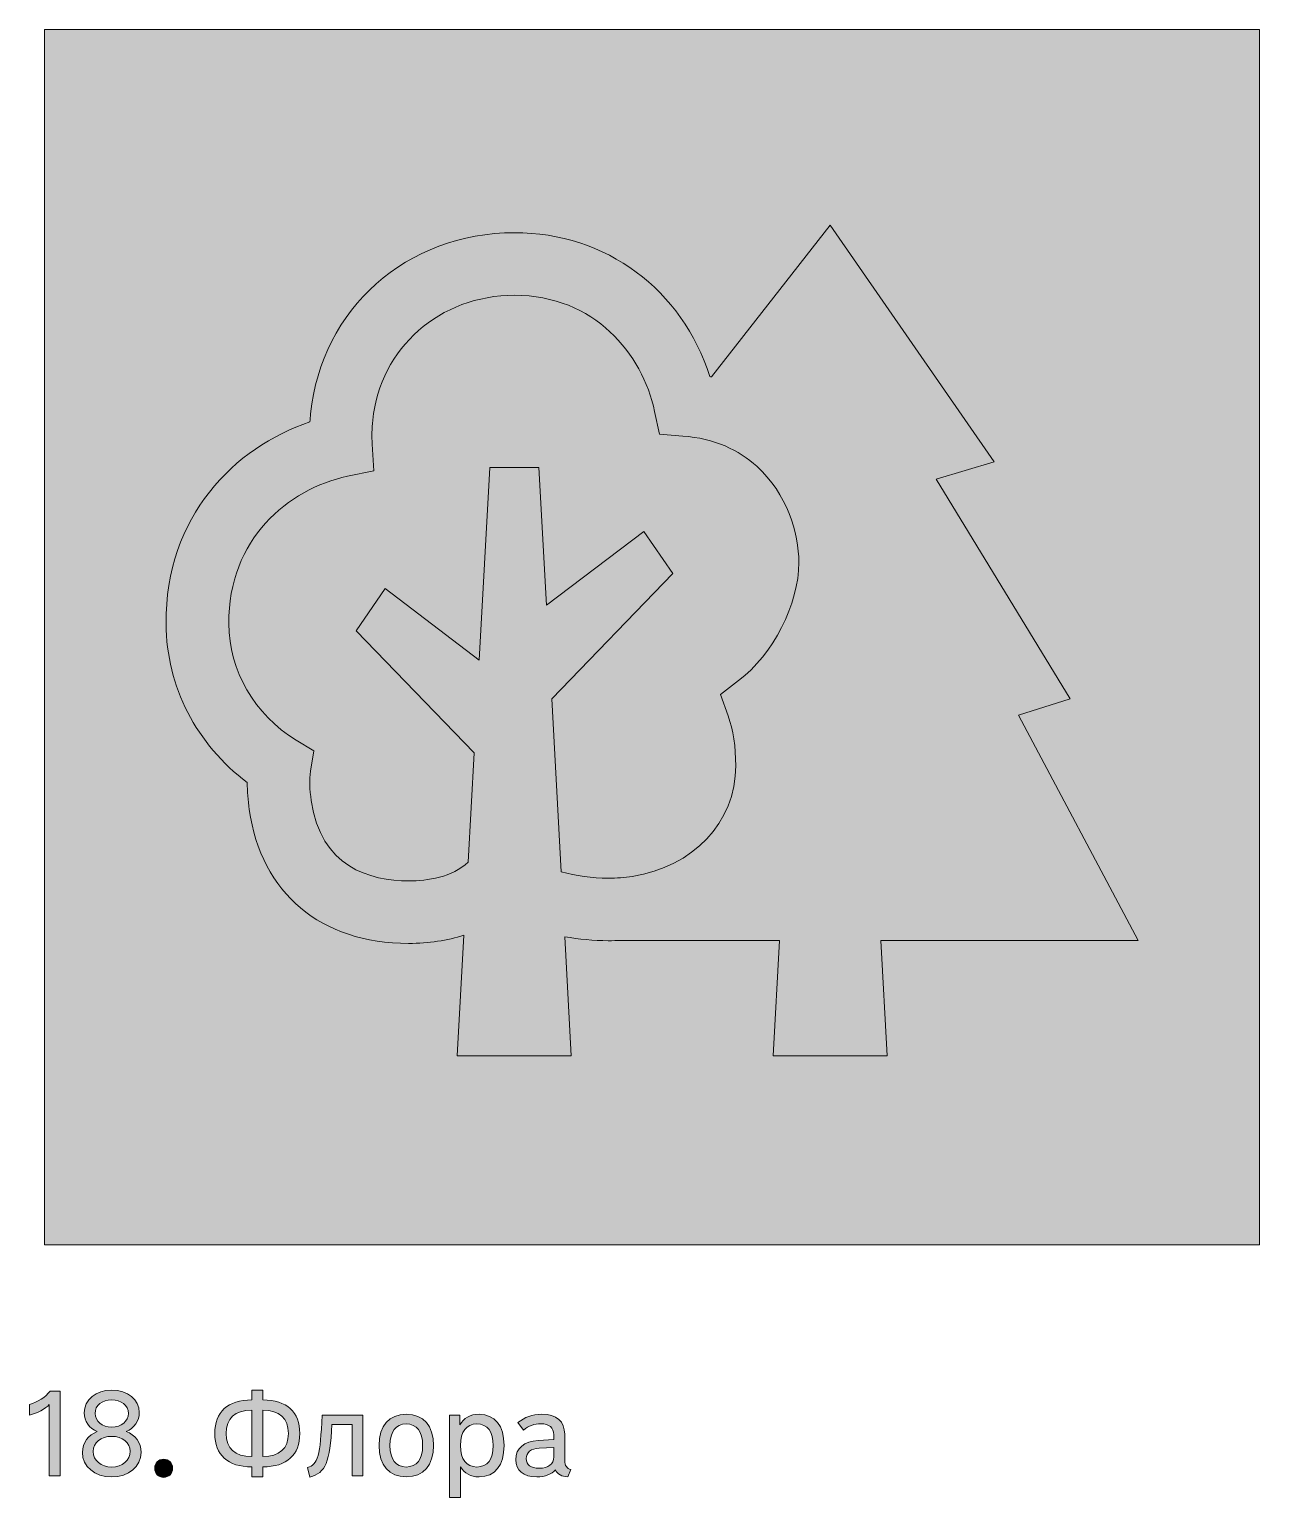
# Model space of a CAD drawing. Header units: millimetres. Extents: x -1334 to 1514, y -1037 to 10.
# Drawn here: x 812.5 to 913.7, y -110.8 to 10 of the extents above; entities that cross this region are included whole.
import ezdxf

# ---------------------------------------------------------------- set-up
doc = ezdxf.new("R2010")
doc.units = ezdxf.units.MM
doc.header["$MEASUREMENT"] = 0
doc.layers.add('bg', color=7, linetype='Continuous', lineweight=0)
doc.layers.add('icons', color=7, linetype='Continuous', lineweight=0)

# ---------------------------------------------------------------- blocks, each defined once
blk = doc.blocks.new('Block_71')
at = {"layer": 'icons', "true_color": 0x231f20, "transparency": 33554687}
h = blk.add_hatch(color=250, dxfattribs=at)
h.dxf.hatch_style = 2
edge = h.paths.add_edge_path()
edge.add_spline(control_points=[(814.98, -109.01), (814.98, -109.01), (814.09, -109.01), (814.09, -109.01), (814.09, -109.01), (814.09, -103.13), (814.09, -103.13), (813.8, -103.49), (813.11, -103.85), (812.45, -104.01), (812.45, -104.01), (812.45, -103.14), (812.45, -103.14), (813.13, -102.95), (813.78, -102.53), (814.16, -102.03), (814.16, -102.03), (814.98, -102.03), (814.98, -102.03), (814.98, -102.03), (814.98, -109.01), (814.98, -109.01)], knot_values=[0, 0, 0, 0, 1, 1, 1, 2, 2, 2, 3, 3, 3, 4, 4, 4, 5, 5, 5, 6, 6, 6, 7, 7, 7, 7], degree=3, periodic=0)
h = blk.add_hatch(color=250, dxfattribs=at)
h.dxf.hatch_style = 2
edge = h.paths.add_edge_path()
edge.add_spline(control_points=[(819.23, -105.01), (820.03, -105.01), (820.6, -104.52), (820.6, -103.87), (820.6, -103.22), (820.01, -102.75), (819.23, -102.75), (818.44, -102.75), (817.86, -103.22), (817.86, -103.87), (817.86, -104.52), (818.45, -105.01), (819.23, -105.01)], knot_values=[0, 0, 0, 0, 1, 1, 1, 2, 2, 2, 3, 3, 3, 4, 4, 4, 4], degree=3, periodic=0)
edge = h.paths.add_edge_path()
edge.add_spline(control_points=[(819.24, -108.28), (820.1, -108.28), (820.75, -107.74), (820.75, -106.99), (820.75, -106.28), (820.11, -105.76), (819.23, -105.76), (818.35, -105.76), (817.71, -106.28), (817.71, -107), (817.71, -107.74), (818.36, -108.28), (819.24, -108.28)], knot_values=[0, 0, 0, 0, 1, 1, 1, 2, 2, 2, 3, 3, 3, 4, 4, 4, 4], degree=3, periodic=0)
edge = h.paths.add_edge_path()
edge.add_spline(control_points=[(819.23, -109.09), (817.83, -109.09), (816.82, -108.24), (816.82, -107.08), (816.82, -106.3), (817.3, -105.63), (818.04, -105.37), (817.38, -105.11), (816.97, -104.51), (816.97, -103.82), (816.97, -102.74), (817.92, -101.95), (819.23, -101.95), (820.53, -101.95), (821.5, -102.73), (821.5, -103.8), (821.5, -104.48), (821.07, -105.1), (820.42, -105.36), (821.16, -105.62), (821.65, -106.29), (821.65, -107.08), (821.65, -108.24), (820.62, -109.09), (819.23, -109.09)], knot_values=[0, 0, 0, 0, 1, 1, 1, 2, 2, 2, 3, 3, 3, 4, 4, 4, 5, 5, 5, 6, 6, 6, 7, 7, 7, 8, 8, 8, 8], degree=3, periodic=0)
h = blk.add_hatch(color=250, dxfattribs=at)
h.dxf.hatch_style = 2
edge = h.paths.add_edge_path()
edge.add_spline(control_points=[(831.67, -107.42), (833.04, -107.42), (833.77, -106.76), (833.77, -105.52), (833.77, -104.26), (833.04, -103.61), (831.67, -103.61), (831.67, -103.61), (831.67, -107.42), (831.67, -107.42)], knot_values=[0, 0, 0, 0, 1, 1, 1, 2, 2, 2, 3, 3, 3, 3], degree=3, periodic=0)
edge = h.paths.add_edge_path()
edge.add_spline(control_points=[(830.75, -107.42), (830.75, -107.42), (830.75, -103.61), (830.75, -103.61), (829.37, -103.61), (828.65, -104.26), (828.65, -105.52), (828.65, -106.76), (829.37, -107.42), (830.75, -107.42)], knot_values=[0, 0, 0, 0, 1, 1, 1, 2, 2, 2, 3, 3, 3, 3], degree=3, periodic=0)
edge = h.paths.add_edge_path()
edge.add_spline(control_points=[(830.75, -101.95), (830.75, -101.95), (831.67, -101.95), (831.67, -101.95), (831.67, -101.95), (831.67, -102.76), (831.67, -102.76), (833.63, -102.76), (834.71, -103.75), (834.71, -105.52), (834.71, -107.29), (833.63, -108.27), (831.67, -108.27), (831.67, -108.27), (831.67, -109.09), (831.67, -109.09), (831.67, -109.09), (830.75, -109.09), (830.75, -109.09), (830.75, -109.09), (830.75, -108.27), (830.75, -108.27), (828.79, -108.27), (827.71, -107.29), (827.71, -105.52), (827.71, -103.75), (828.79, -102.76), (830.75, -102.76), (830.75, -102.76), (830.75, -101.95), (830.75, -101.95)], knot_values=[0, 0, 0, 0, 1, 1, 1, 2, 2, 2, 3, 3, 3, 4, 4, 4, 5, 5, 5, 6, 6, 6, 7, 7, 7, 8, 8, 8, 9, 9, 9, 10, 10, 10, 10], degree=3, periodic=0)
h = blk.add_hatch(color=250, dxfattribs=at)
h.dxf.hatch_style = 2
edge = h.paths.add_edge_path()
edge.add_spline(control_points=[(835.34, -108.33), (836.2, -108.07), (836.4, -107.37), (836.54, -104.02), (836.54, -104.02), (839.9, -104.02), (839.9, -104.02), (839.9, -104.02), (839.9, -109.01), (839.9, -109.01), (839.9, -109.01), (839.01, -109.01), (839.01, -109.01), (839.01, -109.01), (839.01, -104.79), (839.01, -104.79), (839.01, -104.79), (837.34, -104.79), (837.34, -104.79), (837.21, -107.88), (836.84, -108.77), (835.54, -109.11), (835.54, -109.11), (835.34, -108.33), (835.34, -108.33)], knot_values=[0, 0, 0, 0, 1, 1, 1, 2, 2, 2, 3, 3, 3, 4, 4, 4, 5, 5, 5, 6, 6, 6, 7, 7, 7, 8, 8, 8, 8], degree=3, periodic=0)
h = blk.add_hatch(color=250, dxfattribs=at)
h.dxf.hatch_style = 2
edge = h.paths.add_edge_path()
edge.add_spline(control_points=[(843.47, -108.28), (844.34, -108.28), (844.82, -107.66), (844.82, -106.52), (844.82, -105.36), (844.34, -104.74), (843.47, -104.74), (842.61, -104.74), (842.13, -105.36), (842.13, -106.52), (842.13, -107.66), (842.61, -108.28), (843.47, -108.28)], knot_values=[0, 0, 0, 0, 1, 1, 1, 2, 2, 2, 3, 3, 3, 4, 4, 4, 4], degree=3, periodic=0)
edge = h.paths.add_edge_path()
edge.add_spline(control_points=[(843.47, -109.09), (842.05, -109.09), (841.23, -108.15), (841.23, -106.52), (841.23, -104.88), (842.05, -103.94), (843.47, -103.94), (844.9, -103.94), (845.71, -104.88), (845.71, -106.52), (845.71, -108.15), (844.9, -109.09), (843.47, -109.09)], knot_values=[0, 0, 0, 0, 1, 1, 1, 2, 2, 2, 3, 3, 3, 4, 4, 4, 4], degree=3, periodic=0)
h = blk.add_hatch(color=250, dxfattribs=at)
h.dxf.hatch_style = 2
edge = h.paths.add_edge_path()
edge.add_spline(control_points=[(849.28, -104.74), (848.42, -104.74), (847.94, -105.36), (847.94, -106.52), (847.94, -107.66), (848.42, -108.28), (849.28, -108.28), (850.15, -108.28), (850.63, -107.66), (850.63, -106.52), (850.63, -105.37), (850.15, -104.74), (849.28, -104.74)], knot_values=[0, 0, 0, 0, 1, 1, 1, 2, 2, 2, 3, 3, 3, 4, 4, 4, 4], degree=3, periodic=0)
edge = h.paths.add_edge_path()
edge.add_spline(control_points=[(849.46, -103.94), (850.77, -103.94), (851.52, -104.88), (851.52, -106.52), (851.52, -108.15), (850.78, -109.09), (849.46, -109.09), (848.76, -109.09), (848.25, -108.8), (847.94, -108.26), (847.94, -108.26), (847.94, -110.8), (847.94, -110.8), (847.94, -110.8), (847.04, -110.8), (847.04, -110.8), (847.04, -110.8), (847.04, -104.02), (847.04, -104.02), (847.04, -104.02), (847.89, -104.02), (847.89, -104.02), (847.89, -104.02), (847.89, -104.82), (847.89, -104.82), (848.2, -104.25), (848.73, -103.94), (849.46, -103.94)], knot_values=[0, 0, 0, 0, 1, 1, 1, 2, 2, 2, 3, 3, 3, 4, 4, 4, 5, 5, 5, 6, 6, 6, 7, 7, 7, 8, 8, 8, 9, 9, 9, 9], degree=3, periodic=0)
h = blk.add_hatch(color=250, dxfattribs=at)
h.dxf.hatch_style = 2
edge = h.paths.add_edge_path()
edge.add_spline(control_points=[(854.41, -106.73), (853.73, -106.76), (853.34, -107.08), (853.34, -107.59), (853.34, -108.1), (853.71, -108.38), (854.41, -108.38), (855.17, -108.38), (855.61, -108.05), (855.61, -107.44), (855.61, -107.44), (855.61, -106.67), (855.61, -106.67), (855.61, -106.67), (854.41, -106.73), (854.41, -106.73)], knot_values=[0, 0, 0, 0, 1, 1, 1, 2, 2, 2, 3, 3, 3, 4, 4, 4, 5, 5, 5, 5], degree=3, periodic=0)
edge = h.paths.add_edge_path()
edge.add_spline(control_points=[(852.66, -104.63), (853.2, -104.18), (853.85, -103.94), (854.62, -103.94), (855.85, -103.94), (856.51, -104.52), (856.51, -105.59), (856.51, -105.59), (856.51, -107.75), (856.51, -107.75), (856.51, -108.16), (856.7, -108.42), (857.02, -108.48), (857.02, -108.48), (856.76, -109.08), (856.76, -109.08), (856.27, -109.08), (855.92, -108.88), (855.74, -108.52), (855.47, -108.87), (854.89, -109.09), (854.21, -109.09), (853.1, -109.09), (852.48, -108.56), (852.48, -107.68), (852.48, -106.74), (853.17, -106.16), (854.33, -106.1), (854.33, -106.1), (855.61, -106.03), (855.61, -106.03), (855.61, -106.03), (855.61, -105.62), (855.61, -105.62), (855.61, -105.05), (855.23, -104.72), (854.54, -104.72), (854.02, -104.72), (853.52, -104.9), (853.13, -105.24), (853.13, -105.24), (852.66, -104.63), (852.66, -104.63)], knot_values=[0, 0, 0, 0, 1, 1, 1, 2, 2, 2, 3, 3, 3, 4, 4, 4, 5, 5, 5, 6, 6, 6, 7, 7, 7, 8, 8, 8, 9, 9, 9, 10, 10, 10, 11, 11, 11, 12, 12, 12, 13, 13, 13, 14, 14, 14, 14], degree=3, periodic=0)
h = blk.add_hatch(color=250, dxfattribs=at)
h.dxf.hatch_style = 2
edge = h.paths.add_edge_path()
edge.add_spline(control_points=[(823.5, -107.64), (823.93, -107.64), (824.24, -107.95), (824.24, -108.38), (824.24, -108.81), (823.93, -109.13), (823.5, -109.13), (823.06, -109.13), (822.77, -108.81), (822.77, -108.38), (822.77, -107.95), (823.06, -107.64), (823.5, -107.64)], knot_values=[0, 0, 0, 0, 1, 1, 1, 2, 2, 2, 3, 3, 3, 4, 4, 4, 4], degree=3, periodic=0)
at = {"layer": 'icons'}
for points, knots in [([(814.98, -109.01), (814.98, -109.01), (814.09, -109.01), (814.09, -109.01), (814.09, -109.01), (814.09, -103.13), (814.09, -103.13), (813.8, -103.49), (813.11, -103.85), (812.45, -104.01), (812.45, -104.01), (812.45, -103.14), (812.45, -103.14), (813.13, -102.95), (813.78, -102.53), (814.16, -102.03), (814.16, -102.03), (814.98, -102.03), (814.98, -102.03), (814.98, -102.03), (814.98, -109.01), (814.98, -109.01)], [0, 0, 0, 0, 1, 1, 1, 2, 2, 2, 3, 3, 3, 4, 4, 4, 5, 5, 5, 6, 6, 6, 7, 7, 7, 7]), ([(819.23, -109.09), (817.83, -109.09), (816.82, -108.24), (816.82, -107.08), (816.82, -106.3), (817.3, -105.63), (818.04, -105.37), (817.38, -105.11), (816.97, -104.51), (816.97, -103.82), (816.97, -102.74), (817.92, -101.95), (819.23, -101.95), (820.53, -101.95), (821.5, -102.73), (821.5, -103.8), (821.5, -104.48), (821.07, -105.1), (820.42, -105.36), (821.16, -105.62), (821.65, -106.29), (821.65, -107.08), (821.65, -108.24), (820.62, -109.09), (819.23, -109.09)], [0, 0, 0, 0, 1, 1, 1, 2, 2, 2, 3, 3, 3, 4, 4, 4, 5, 5, 5, 6, 6, 6, 7, 7, 7, 8, 8, 8, 8]), ([(830.75, -101.95), (830.75, -101.95), (831.67, -101.95), (831.67, -101.95), (831.67, -101.95), (831.67, -102.76), (831.67, -102.76), (833.63, -102.76), (834.71, -103.75), (834.71, -105.52), (834.71, -107.29), (833.63, -108.27), (831.67, -108.27), (831.67, -108.27), (831.67, -109.09), (831.67, -109.09), (831.67, -109.09), (830.75, -109.09), (830.75, -109.09), (830.75, -109.09), (830.75, -108.27), (830.75, -108.27), (828.79, -108.27), (827.71, -107.29), (827.71, -105.52), (827.71, -103.75), (828.79, -102.76), (830.75, -102.76), (830.75, -102.76), (830.75, -101.95), (830.75, -101.95)], [0, 0, 0, 0, 1, 1, 1, 2, 2, 2, 3, 3, 3, 4, 4, 4, 5, 5, 5, 6, 6, 6, 7, 7, 7, 8, 8, 8, 9, 9, 9, 10, 10, 10, 10]), ([(819.23, -105.01), (820.03, -105.01), (820.6, -104.52), (820.6, -103.87), (820.6, -103.22), (820.01, -102.75), (819.23, -102.75), (818.44, -102.75), (817.86, -103.22), (817.86, -103.87), (817.86, -104.52), (818.45, -105.01), (819.23, -105.01)], [0, 0, 0, 0, 1, 1, 1, 2, 2, 2, 3, 3, 3, 4, 4, 4, 4]), ([(830.75, -107.42), (830.75, -107.42), (830.75, -103.61), (830.75, -103.61), (829.37, -103.61), (828.65, -104.26), (828.65, -105.52), (828.65, -106.76), (829.37, -107.42), (830.75, -107.42)], [0, 0, 0, 0, 1, 1, 1, 2, 2, 2, 3, 3, 3, 3]), ([(831.67, -107.42), (833.04, -107.42), (833.77, -106.76), (833.77, -105.52), (833.77, -104.26), (833.04, -103.61), (831.67, -103.61), (831.67, -103.61), (831.67, -107.42), (831.67, -107.42)], [0, 0, 0, 0, 1, 1, 1, 2, 2, 2, 3, 3, 3, 3]), ([(835.34, -108.33), (836.2, -108.07), (836.4, -107.37), (836.54, -104.02), (836.54, -104.02), (839.9, -104.02), (839.9, -104.02), (839.9, -104.02), (839.9, -109.01), (839.9, -109.01), (839.9, -109.01), (839.01, -109.01), (839.01, -109.01), (839.01, -109.01), (839.01, -104.79), (839.01, -104.79), (839.01, -104.79), (837.34, -104.79), (837.34, -104.79), (837.21, -107.88), (836.84, -108.77), (835.54, -109.11), (835.54, -109.11), (835.34, -108.33), (835.34, -108.33)], [0, 0, 0, 0, 1, 1, 1, 2, 2, 2, 3, 3, 3, 4, 4, 4, 5, 5, 5, 6, 6, 6, 7, 7, 7, 8, 8, 8, 8]), ([(843.47, -109.09), (842.05, -109.09), (841.23, -108.15), (841.23, -106.52), (841.23, -104.88), (842.05, -103.94), (843.47, -103.94), (844.9, -103.94), (845.71, -104.88), (845.71, -106.52), (845.71, -108.15), (844.9, -109.09), (843.47, -109.09)], [0, 0, 0, 0, 1, 1, 1, 2, 2, 2, 3, 3, 3, 4, 4, 4, 4]), ([(843.47, -108.28), (844.34, -108.28), (844.82, -107.66), (844.82, -106.52), (844.82, -105.36), (844.34, -104.74), (843.47, -104.74), (842.61, -104.74), (842.13, -105.36), (842.13, -106.52), (842.13, -107.66), (842.61, -108.28), (843.47, -108.28)], [0, 0, 0, 0, 1, 1, 1, 2, 2, 2, 3, 3, 3, 4, 4, 4, 4]), ([(849.46, -103.94), (850.77, -103.94), (851.52, -104.88), (851.52, -106.52), (851.52, -108.15), (850.78, -109.09), (849.46, -109.09), (848.76, -109.09), (848.25, -108.8), (847.94, -108.26), (847.94, -108.26), (847.94, -110.8), (847.94, -110.8), (847.94, -110.8), (847.04, -110.8), (847.04, -110.8), (847.04, -110.8), (847.04, -104.02), (847.04, -104.02), (847.04, -104.02), (847.89, -104.02), (847.89, -104.02), (847.89, -104.02), (847.89, -104.82), (847.89, -104.82), (848.2, -104.25), (848.73, -103.94), (849.46, -103.94)], [0, 0, 0, 0, 1, 1, 1, 2, 2, 2, 3, 3, 3, 4, 4, 4, 5, 5, 5, 6, 6, 6, 7, 7, 7, 8, 8, 8, 9, 9, 9, 9]), ([(849.28, -104.74), (848.42, -104.74), (847.94, -105.36), (847.94, -106.52), (847.94, -107.66), (848.42, -108.28), (849.28, -108.28), (850.15, -108.28), (850.63, -107.66), (850.63, -106.52), (850.63, -105.37), (850.15, -104.74), (849.28, -104.74)], [0, 0, 0, 0, 1, 1, 1, 2, 2, 2, 3, 3, 3, 4, 4, 4, 4]), ([(852.66, -104.63), (853.2, -104.18), (853.85, -103.94), (854.62, -103.94), (855.85, -103.94), (856.51, -104.52), (856.51, -105.59), (856.51, -105.59), (856.51, -107.75), (856.51, -107.75), (856.51, -108.16), (856.7, -108.42), (857.02, -108.48), (857.02, -108.48), (856.76, -109.08), (856.76, -109.08), (856.27, -109.08), (855.92, -108.88), (855.74, -108.52), (855.47, -108.87), (854.89, -109.09), (854.21, -109.09), (853.1, -109.09), (852.48, -108.56), (852.48, -107.68), (852.48, -106.74), (853.17, -106.16), (854.33, -106.1), (854.33, -106.1), (855.61, -106.03), (855.61, -106.03), (855.61, -106.03), (855.61, -105.62), (855.61, -105.62), (855.61, -105.05), (855.23, -104.72), (854.54, -104.72), (854.02, -104.72), (853.52, -104.9), (853.13, -105.24), (853.13, -105.24), (852.66, -104.63), (852.66, -104.63)], [0, 0, 0, 0, 1, 1, 1, 2, 2, 2, 3, 3, 3, 4, 4, 4, 5, 5, 5, 6, 6, 6, 7, 7, 7, 8, 8, 8, 9, 9, 9, 10, 10, 10, 11, 11, 11, 12, 12, 12, 13, 13, 13, 14, 14, 14, 14]), ([(819.24, -108.28), (820.1, -108.28), (820.75, -107.74), (820.75, -106.99), (820.75, -106.28), (820.11, -105.76), (819.23, -105.76), (818.35, -105.76), (817.71, -106.28), (817.71, -107), (817.71, -107.74), (818.36, -108.28), (819.24, -108.28)], [0, 0, 0, 0, 1, 1, 1, 2, 2, 2, 3, 3, 3, 4, 4, 4, 4]), ([(854.41, -106.73), (853.73, -106.76), (853.34, -107.08), (853.34, -107.59), (853.34, -108.1), (853.71, -108.38), (854.41, -108.38), (855.17, -108.38), (855.61, -108.05), (855.61, -107.44), (855.61, -107.44), (855.61, -106.67), (855.61, -106.67), (855.61, -106.67), (854.41, -106.73), (854.41, -106.73)], [0, 0, 0, 0, 1, 1, 1, 2, 2, 2, 3, 3, 3, 4, 4, 4, 5, 5, 5, 5]), ([(823.5, -107.64), (823.93, -107.64), (824.24, -107.95), (824.24, -108.38), (824.24, -108.81), (823.93, -109.13), (823.5, -109.13), (823.06, -109.13), (822.77, -108.81), (822.77, -108.38), (822.77, -107.95), (823.06, -107.64), (823.5, -107.64)], [0, 0, 0, 0, 1, 1, 1, 2, 2, 2, 3, 3, 3, 4, 4, 4, 4])]:
    blk.add_open_spline(points, degree=3, knots=knots, dxfattribs=at)
blk = doc.blocks.new('Block_236')
at = {"layer": 'icons'}
for points, knots in [([(903.7, -64.95), (903.7, -64.95), (893.85, -46.41), (893.85, -46.41), (893.85, -46.41), (898.11, -45.08), (898.11, -45.08), (898.11, -45.08), (887.09, -27.01), (887.09, -27.01), (887.09, -27.01), (891.86, -25.58), (891.86, -25.58), (891.86, -25.58), (878.36, -6.11), (878.36, -6.11), (878.36, -6.11), (868.58, -18.6), (868.58, -18.6), (868.54, -18.59), (868.49, -18.58), (868.45, -18.57), (866.19, -11.42), (859.93, -6.73), (852.37, -6.73), (843.53, -6.73), (836.47, -12.99), (835.6, -21.62), (835.57, -21.85), (835.55, -22.08), (835.54, -22.3), (829.33, -24.39), (823.65, -30.04), (823.7, -38.92), (823.74, -44.07), (826.21, -48.84), (830.39, -51.97), (830.38, -52.68), (830.44, -53.42), (830.55, -54.19), (831.54, -61.09), (836.44, -65.2), (843.66, -65.2), (845.33, -65.2), (846.85, -64.97), (848.21, -64.52), (848.21, -64.52), (847.67, -74.44), (847.67, -74.44), (847.67, -74.44), (852.36, -74.44), (852.36, -74.44), (852.36, -74.44), (857.05, -74.44), (857.05, -74.44), (857.05, -74.44), (856.51, -64.65), (856.51, -64.65), (856.51, -64.65), (856.51, -64.65), (856.51, -64.65), (857.67, -64.86), (858.87, -64.98), (860.1, -64.98), (860.46, -64.98), (860.8, -64.97), (861.15, -64.95), (861.15, -64.95), (874.19, -64.95), (874.19, -64.95), (874.19, -64.95), (873.66, -74.44), (873.66, -74.44), (873.66, -74.44), (883.05, -74.44), (883.05, -74.44), (883.05, -74.44), (882.52, -64.95), (882.52, -64.95), (882.52, -64.95), (903.7, -64.95), (903.7, -64.95)], [0, 0, 0, 0, 1, 1, 1, 2, 2, 2, 3, 3, 3, 4, 4, 4, 5, 5, 5, 6, 6, 6, 7, 7, 7, 8, 8, 8, 9, 9, 9, 10, 10, 10, 11, 11, 11, 12, 12, 12, 13, 13, 13, 14, 14, 14, 15, 15, 15, 16, 16, 16, 17, 17, 17, 18, 18, 18, 19, 19, 19, 20, 20, 20, 21, 21, 21, 22, 22, 22, 23, 23, 23, 24, 24, 24, 25, 25, 25, 26, 26, 26, 27, 27, 27, 27]), ([(856.22, -59.3), (856.22, -59.3), (856.22, -59.3), (856.22, -59.3), (856.22, -59.3), (855.44, -45.07), (855.44, -45.07), (855.44, -45.07), (865.4, -34.78), (865.4, -34.78), (865.4, -34.78), (863.01, -31.32), (863.01, -31.32), (863.01, -31.32), (855.02, -37.38), (855.02, -37.38), (855.02, -37.38), (854.39, -26.04), (854.39, -26.04), (854.39, -26.04), (852.37, -26.04), (852.37, -26.04), (852.37, -26.04), (850.35, -26.04), (850.35, -26.04), (850.35, -26.04), (849.48, -41.89), (849.48, -41.89), (849.48, -41.89), (841.73, -36.01), (841.73, -36.01), (841.73, -36.01), (839.34, -39.48), (839.34, -39.48), (839.34, -39.48), (849.06, -49.51), (849.06, -49.51), (849.06, -49.51), (848.56, -58.51), (848.56, -58.51), (848.56, -58.51), (848.56, -58.51), (848.56, -58.51), (847.24, -59.77), (845.22, -60.06), (843.68, -60.06), (840.45, -60.06), (836.43, -58.91), (835.65, -53.45), (835.51, -52.54), (835.5, -51.73), (835.6, -51.04), (835.6, -51.04), (835.85, -49.37), (835.85, -49.37), (835.85, -49.37), (834.41, -48.49), (834.41, -48.49), (830.96, -46.36), (828.89, -42.77), (828.86, -38.89), (828.82, -31.95), (833.74, -27.8), (838.64, -26.77), (838.64, -26.77), (840.8, -26.32), (840.8, -26.32), (840.8, -26.32), (840.67, -24.12), (840.67, -24.12), (840.63, -23.5), (840.64, -22.84), (840.71, -22.16), (841.32, -16.2), (846.23, -11.88), (852.38, -11.88), (858.95, -11.88), (862.9, -16.68), (863.91, -21.44), (863.91, -21.44), (864.31, -23.31), (864.31, -23.31), (864.31, -23.31), (866.22, -23.46), (866.22, -23.46), (868.85, -23.65), (870.85, -24.62), (872.32, -25.95), (874.79, -28.18), (875.78, -31.43), (875.78, -33.87), (875.78, -37.28), (873.65, -41.45), (870.82, -43.58), (870.82, -43.58), (869.32, -44.72), (869.32, -44.72), (869.32, -44.72), (869.96, -46.49), (869.96, -46.49), (870.38, -47.64), (870.59, -49.02), (870.59, -50.59), (870.59, -55.27), (867.04, -58.92), (862.07, -59.69), (861.44, -59.79), (860.78, -59.84), (860.11, -59.84), (858.74, -59.84), (857.43, -59.65), (856.22, -59.3)], [0, 0, 0, 0, 1, 1, 1, 2, 2, 2, 3, 3, 3, 4, 4, 4, 5, 5, 5, 6, 6, 6, 7, 7, 7, 8, 8, 8, 9, 9, 9, 10, 10, 10, 11, 11, 11, 12, 12, 12, 13, 13, 13, 14, 14, 14, 15, 15, 15, 16, 16, 16, 17, 17, 17, 18, 18, 18, 19, 19, 19, 20, 20, 20, 21, 21, 21, 22, 22, 22, 23, 23, 23, 24, 24, 24, 25, 25, 25, 26, 26, 26, 27, 27, 27, 28, 28, 28, 29, 29, 29, 30, 30, 30, 31, 31, 31, 32, 32, 32, 33, 33, 33, 34, 34, 34, 35, 35, 35, 36, 36, 36, 37, 37, 37, 37])]:
    blk.add_open_spline(points, degree=3, knots=knots, dxfattribs=at)
blk = doc.blocks.new('Block_235')
at = {"layer": 'icons'}
blk.add_blockref('Block_236', (0, 0), dxfattribs=at)

msp = doc.modelspace()

# ---------------------------------------------------------------- hatches: boundary and pattern name
at = {"layer": 'bg', "true_color": 0x592d2c, "transparency": 33554687}
h = msp.add_hatch(color=29, dxfattribs=at)
h.dxf.hatch_style = 2
h.paths.add_polyline_path([(913.7, -90), (813.7, -90), (813.7, 10), (913.7, 10)])

# ---------------------------------------------------------------- linework, layer by layer
at = {"layer": 'bg'}
msp.add_lwpolyline([(913.7, -90), (813.7, -90), (813.7, 10), (913.7, 10)], close=True, dxfattribs=at)

# ---------------------------------------------------------------- block references
at = {"layer": 'icons'}
for name in ['Block_235', 'Block_71']:
    msp.add_blockref(name, (0, 0), dxfattribs=at)

doc.saveas('drawing.dxf')
